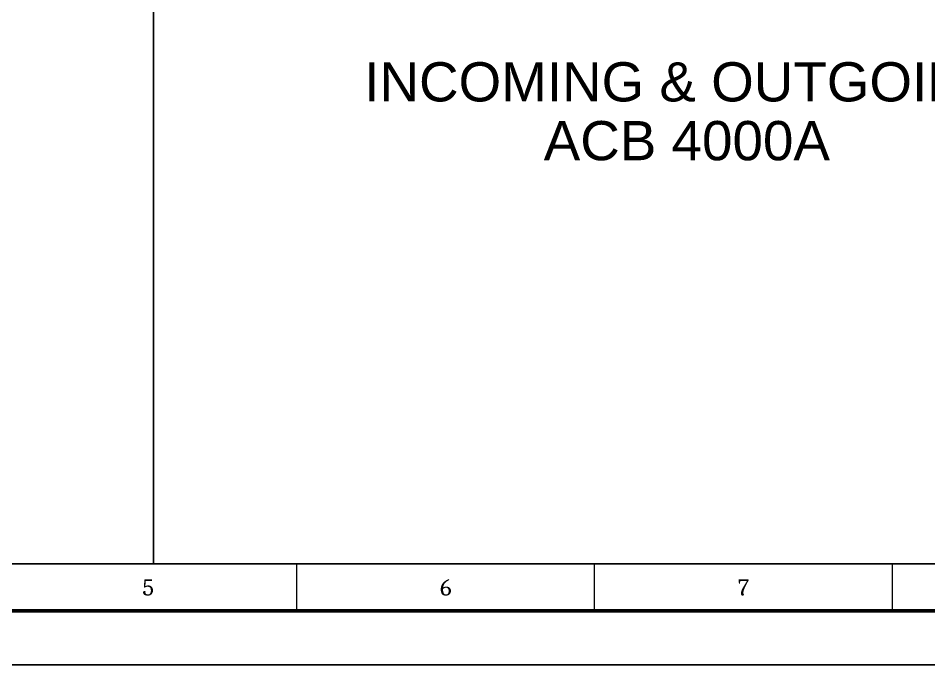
# Model space of a CAD drawing. Header units: millimetres. Extents: x -116965 to 323937, y 291661 to 566926.
# Drawn here: x -24302 to -22695, y 300387 to 301529 of the extents above; entities that cross this region are included whole.
import ezdxf
from ezdxf.enums import TextEntityAlignment as Align

# ---------------------------------------------------------------- set-up
doc = ezdxf.new("R2010")
doc.units = ezdxf.units.MM
doc.layers.get('0').update_dxf_attribs({"lineweight": 18})
doc.styles.add('hwBorder', font='Cambria.ttf')
doc.styles.get("Standard").update_dxf_attribs({"font": 'arial.ttf'})

# ---------------------------------------------------------------- blocks, each defined once
blk = doc.blocks.new('*U1980')
at = {"color": 5}
for p, q in [((147.839, 5), (147.839, 9.339)), ((175.407, 5), (175.407, 9.339)), ((202.975, 5), (202.975, 9.339))]:
    blk.add_line(p, q, dxfattribs=at)
at = {"color": 5, "const_width": 0.35}
blk.add_lwpolyline([(10, 198.621), (285.679, 198.621), (285.679, 5), (10, 5)], close=True, dxfattribs=at)
at = {"color": 5}
blk.add_lwpolyline([(14.339, 194.282), (281.339, 194.282), (281.339, 9.339), (14.339, 9.339)], close=True, dxfattribs=at)
at = {"layer": 'Defpoints', "color": 4}
blk.add_lwpolyline([(0, 203.621), (290.679, 203.621), (290.679, 0), (0, 0)], close=True, dxfattribs=at)
at = {"color": 253, "style": 'hwBorder'}
for s, p in [('5', (134.056, 7.17)), ('6', (161.623, 7.17)), ('7', (189.191, 7.17))]:
    blk.add_text(s, height=1.5, dxfattribs=at).set_placement(p, align=Align.MIDDLE_CENTER)
at = {"color": 6, "style": 'hwBorder', "flags": 8}
for tag, p in [("DWG'SNAME", (266.339, 58.998)), ("DWG'SCODE2", (266.339, 51.052))]:
    blk.add_attdef(tag, text='', height=1.5, dxfattribs=at).set_placement(p, align=Align.MIDDLE_CENTER)
at = {"color": 253, "style": 'hwBorder', "flags": 8}
for tag, p in [('REV_0', (253.339, 43.788)), ('REV_MODIFY0', (264.339, 44.1)), ('REV_DATE0', (277.339, 44.1)), ('REV_1', (253.339, 40.477)), ('REV_MODIFY1', (264.339, 40.789)), ('REV_DATE1', (277.339, 40.789)), ('REV_MODIFY2', (264.339, 37.479)), ('REV_DATE2', (277.339, 37.479)), ('REV_2', (253.339, 37.166)), ('REV_MODIFY3', (264.339, 34.169)), ('REV_DATE3', (277.339, 34.169)), ('REV_3', (253.339, 33.856)), ('REV_MODIFY4', (264.339, 30.858)), ('REV_DATE4', (277.339, 30.858)), ('REV_4', (253.339, 30.545))]:
    blk.add_attdef(tag, text='', height=1, dxfattribs=at).set_placement(p, align=Align.MIDDLE_CENTER)
at = {"color": 6, "style": 'hwBorder', "flags": 8}
for tag, p in [('TOLERANCE', (261.539, 27.216)), ('PAGE', (259.339, 15.298))]:
    blk.add_attdef(tag, text='', height=1.5, dxfattribs=at).set_placement(p, align=Align.MIDDLE_LEFT)

msp = doc.modelspace()

# ---------------------------------------------------------------- linework, layer by layer
at = {"lineweight": -3, "ltscale": 5}
for points in [[(-26354.671392, 304090.174935), (-24062.910844, 304090.174935), (-24062.910844, 300564.787715), (-26354.671392, 300564.787715)], [(-24062.910844, 304090.174935), (-21836.95678, 304090.174935), (-21836.95678, 300564.787715), (-24062.910844, 300564.787715)]]:
    msp.add_lwpolyline(points, close=True, dxfattribs=at)

# ---------------------------------------------------------------- block references
at = {"ltscale": 5, "xscale": 19.06208696931636, "yscale": 19.06208696931636, "zscale": 19.06208696931636}
msp.add_blockref('*U1980', (-26628.011571, 300386.757971), dxfattribs=at)

# ---------------------------------------------------------------- texts
at = {"color": 7, "linetype": 'Continuous', "insert": (-23121.651318, 301450.948112), "char_height": 69.23076923, "width": 1420.7481594, "attachment_point": 2, "line_spacing_factor": 0.9}
msp.add_mtext('INCOMING & OUTGOING\\PACB 4000A', dxfattribs=at)

doc.saveas('drawing.dxf')
